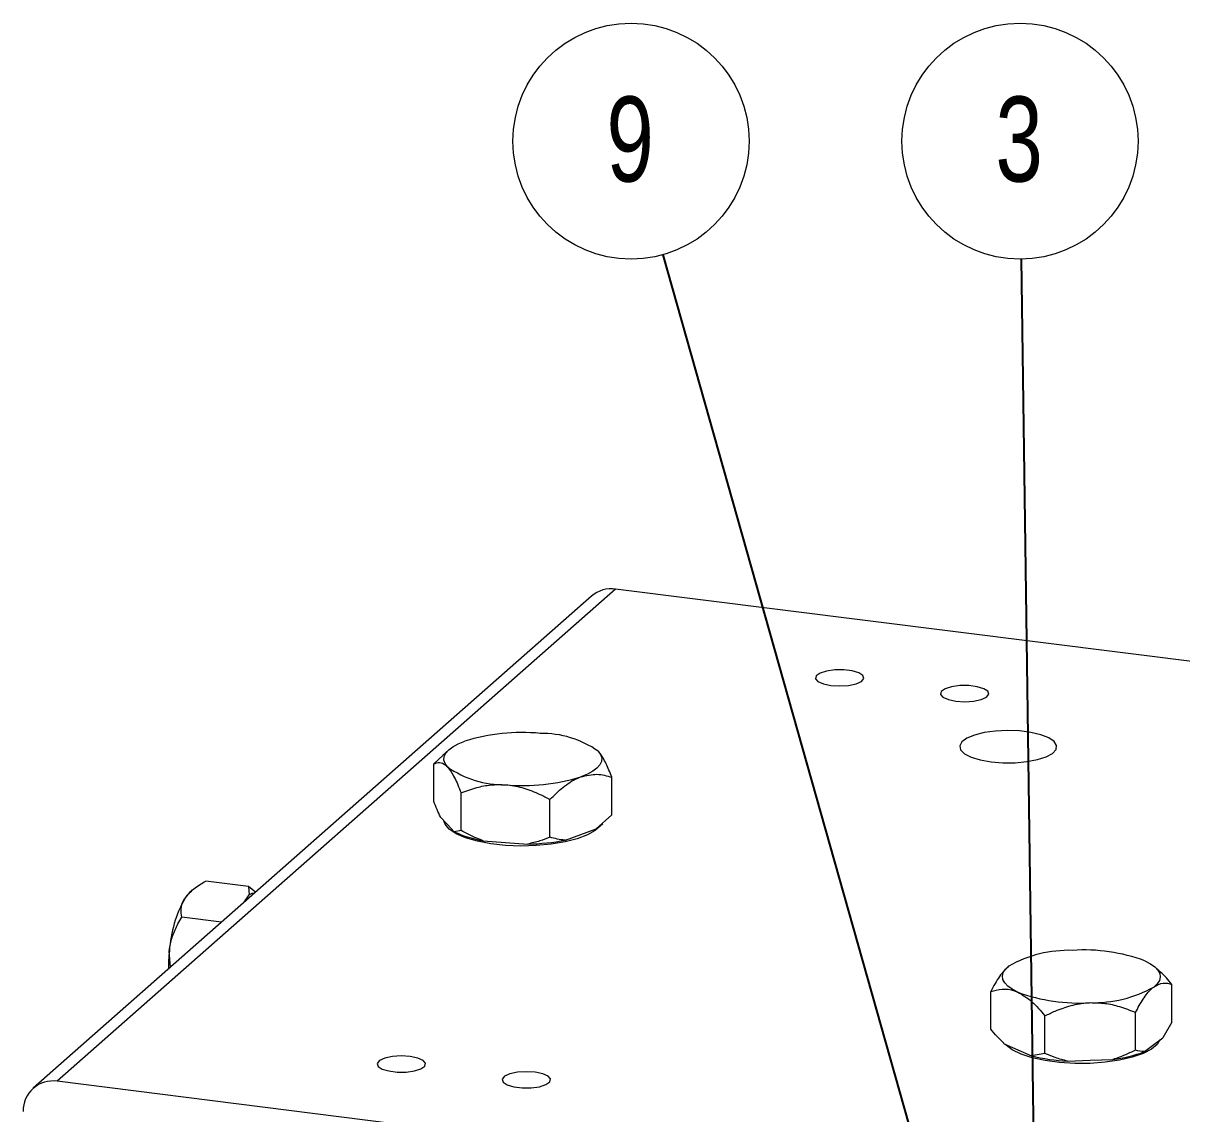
# Model space of a CAD drawing. Header units: millimetres. Extents: x 15 to 415, y 5 to 292.
# Drawn here: x 96.84 to 144.53, y 181.1 to 226.01 of the extents above; entities that cross this region are included whole.
import ezdxf

# ---------------------------------------------------------------- set-up
doc = ezdxf.new("R2010")
doc.units = ezdxf.units.MM
doc.styles.add('SLDTEXTSTYLE0', font='TXT', dxfattribs={"width": 0.75})
doc.dimstyles.new('SLDDIMSTYLE0', dxfattribs={"dimtxt": 0.18, "dimasz": 3.302, "dimexe": 0, "dimexo": 0.0625, "dimgap": 0, "dimtad": 0, "dimtih": 1, "dimtoh": 1, "dimdec": 0, "dimrnd": 1e-09, "dimzin": 0, "dimdsep": 46, "dimtxsty": 'Standard', "dimsah": 1, "dimcen": 0.09, "dimadec": 0, "dimazin": 0, "dimtfac": 3.302, "dimtdec": 0, "dimtofl": 0, "dimtmove": 0, "dimatfit": 3, "dimfxl": 1, "dimfrac": 2, "dimtolj": 1, "dimtzin": 0, "dimarcsym": 0})

# ---------------------------------------------------------------- blocks, each defined once
blk = doc.blocks.new('SW_NOTE_2')
at = {"color": 0, "linetype": 'Continuous', "lineweight": 0}
blk.add_circle((-1.323, 4.675), 4.859, dxfattribs=at)
at = {"color": 0, "linetype": 'Continuous', "lineweight": 0, "insert": (-1.358, 6.513), "char_height": 3.5, "attachment_point": 2, "style": 'SLDTEXTSTYLE0'}
blk.add_mtext('9', dxfattribs=at)
blk = doc.blocks.new('SW_NOTE_3')
at = {"color": 0, "linetype": 'Continuous', "lineweight": 0}
blk.add_circle((-0.067, 4.858), 4.859, dxfattribs=at)
at = {"color": 0, "linetype": 'Continuous', "lineweight": 0, "insert": (-0.102, 6.696), "char_height": 3.5, "attachment_point": 2, "style": 'SLDTEXTSTYLE0'}
blk.add_mtext('3', dxfattribs=at)

msp = doc.modelspace()

# ---------------------------------------------------------------- linework, layer by layer
at = {"color": 7, "linetype": 'Continuous', "lineweight": 15}
for p, q in [((121.221, 202.705), (98.24, 182.438)), ((165.185, 197.166), (121.221, 202.705)), ((120.229, 202.416), (97.248, 182.149)), ((114.361, 196.09), (114.113, 195.872)), ((114.124, 195.86), (113.74, 195.507)), ((113.74, 193.957), (113.74, 195.507)), ((121.063, 193.409), (121.063, 194.959)), ((114.859, 192.763), (114.859, 194.313)), ((118.52, 192.489), (118.52, 194.039)), ((114.02, 193.309), (114.299, 193.011)), ((121.063, 193.409), (120.427, 192.83)), ((114.299, 193.011), (114.579, 192.712)), ((114.859, 192.763), (114.579, 192.712)), ((119.792, 192.6), (120.427, 192.83)), ((120.565, 192.935), (120.691, 193.046)), ((115.775, 192.345), (116.69, 192.277)), ((116.69, 192.277), (117.604, 192.208)), ((119.157, 192.37), (119.792, 192.6)), ((103.768, 190.283), (103.698, 190.221)), ((106.113, 190.463), (104.358, 190.685)), ((106.113, 190.463), (106.138, 190.114)), ((106.401, 190.222), (106.113, 190.463)), ((105.935, 189.81), (106.138, 190.114)), ((105.004, 188.989), (103.364, 189.196)), ((102.896, 187.13), (102.852, 187.809)), ((143.556, 187.024), (143.429, 187.136)), ((136.66, 184.588), (136.66, 186.139)), ((144.118, 184.869), (144.118, 186.42)), ((138.89, 183.582), (138.89, 185.132)), ((142.619, 183.723), (142.619, 185.273)), ((144.118, 184.869), (143.743, 184.233)), ((143.368, 183.947), (143.743, 184.233)), ((137.218, 183.987), (137.775, 183.736)), ((137.775, 183.736), (138.332, 183.485)), ((142.994, 183.66), (143.368, 183.947)), ((138.89, 183.582), (138.332, 183.485)), ((139.823, 183.268), (140.754, 183.303)), ((140.754, 183.303), (141.686, 183.338)), ((142.204, 176.899), (98.24, 182.438))]:
    msp.add_line(p, q, dxfattribs=at)
at = {"color": 7, "linetype": 'Continuous', "lineweight": 15, "flags": 128}
for points in [[(130.085, 198.738), (130.447, 198.716), (130.807, 198.74), (131.118, 198.805), (131.337, 198.903), (131.435, 199.022), (131.398, 199.143), (131.232, 199.253), (130.958, 199.334), (130.614, 199.378), (130.247, 199.377), (129.905, 199.332), (129.636, 199.248), (129.475, 199.138), (129.444, 199.016), (129.547, 198.899), (129.771, 198.801), (130.085, 198.738)], [(135.23, 198.09), (135.592, 198.068), (135.952, 198.092), (136.263, 198.157), (136.482, 198.255), (136.58, 198.373), (136.543, 198.495), (136.376, 198.604), (136.103, 198.686), (135.759, 198.73), (135.391, 198.729), (135.05, 198.683), (134.78, 198.6), (134.619, 198.49), (134.588, 198.368), (134.692, 198.25), (134.916, 198.153), (135.23, 198.09)], [(136.673, 195.591), (137.161, 195.552), (137.662, 195.555), (138.146, 195.599), (138.581, 195.682), (138.941, 195.798), (139.203, 195.941), (139.351, 196.1), (139.374, 196.267), (139.273, 196.431), (139.052, 196.581), (138.727, 196.708), (138.316, 196.804), (137.847, 196.863), (137.349, 196.882), (136.853, 196.858), (136.39, 196.794), (135.989, 196.694), (135.675, 196.563), (135.469, 196.411), (135.383, 196.247), (135.422, 196.08), (135.584, 195.922), (135.86, 195.782), (136.23, 195.67), (136.673, 195.591)], [(114.299, 195.384), (114.199, 195.522), (114.154, 195.663), (114.165, 195.805), (114.23, 195.945), (114.35, 196.08), (114.523, 196.21), (114.744, 196.331), (115.011, 196.441)], [(120.504, 196.03), (120.604, 195.893), (120.649, 195.752), (120.638, 195.61), (120.573, 195.47), (120.452, 195.334), (120.28, 195.204), (120.059, 195.084), (119.792, 194.973)], [(120.499, 192.88), (120.373, 192.77), (120.059, 192.585), (119.643, 192.424), (119.14, 192.294), (118.571, 192.198), (117.957, 192.141), (117.322, 192.126), (116.69, 192.152), (116.085, 192.218), (115.53, 192.323), (115.048, 192.462), (114.656, 192.629), (114.369, 192.819), (114.199, 193.023), (114.154, 193.166)], [(120.565, 192.935), (120.513, 192.892), (120.427, 192.83)], [(103.698, 190.221), (103.613, 190.136), (103.499, 189.986)], [(106.136, 189.988), (106.084, 189.951), (105.969, 189.84)], [(137.775, 186.109), (137.545, 186.229), (137.364, 186.357), (137.235, 186.492), (137.159, 186.631), (137.139, 186.773), (137.175, 186.914), (137.266, 187.053), (137.409, 187.186)], [(143.003, 187.397), (143.233, 187.278), (143.414, 187.149), (143.543, 187.014), (143.618, 186.875), (143.638, 186.733), (143.603, 186.592), (143.512, 186.454), (143.368, 186.32)], [(143.621, 184.14), (143.512, 183.955), (143.277, 183.758), (142.931, 183.58), (142.487, 183.427), (141.962, 183.307), (141.377, 183.223), (140.754, 183.178)], [(140.754, 183.178), (140.117, 183.175), (139.491, 183.214), (138.898, 183.292), (138.364, 183.407), (137.907, 183.555), (137.545, 183.73), (137.293, 183.925), (137.251, 183.972)], [(112.761, 183.459), (112.399, 183.481), (112.038, 183.457), (111.728, 183.392), (111.509, 183.294), (111.411, 183.176), (111.448, 183.054), (111.614, 182.944), (111.888, 182.863), (112.232, 182.819), (112.599, 182.82), (112.941, 182.866), (113.21, 182.949), (113.371, 183.059), (113.402, 183.181), (113.299, 183.299), (113.075, 183.396), (112.761, 183.459)], [(117.906, 182.811), (117.544, 182.833), (117.183, 182.809), (116.872, 182.744), (116.653, 182.645), (116.556, 182.527), (116.593, 182.405), (116.759, 182.296), (117.033, 182.215), (117.376, 182.171), (117.744, 182.172), (118.086, 182.217), (118.355, 182.301), (118.516, 182.411), (118.547, 182.533), (118.444, 182.65), (118.22, 182.748), (117.906, 182.811)]]:
    msp.add_lwpolyline(points, dxfattribs=at)
at = {"color": 7, "linetype": 'Continuous', "lineweight": 15}
for centre, radius, start, end in [((121.043, 201.468), 1.25, 81.8416, 130.6613), ((117.375, 188.802), 7.997, 84.6994, 107.1904), ((118.171, 192.692), 4.073, 55.0521, 90.8077), ((116.632, 198.722), 4.073, 235.052, 270.8077), ((117.428, 202.613), 7.997, 264.6994, 287.1904), ((116.496, 196.824), 4.536, 245.0027, 260.8572), ((117.47, 201.034), 8.827, 270.873, 281.0167), ((108.041, 187.452), 5.2, 150.8461, 176.073), ((106.354, 189.799), 0.382, 89.78, 124.4645), ((109.743, 187.078), 6.929, 173.9445, 180.1645), ((139.892, 182.733), 5.098, 88.5225, 119.1436), ((140.505, 180.67), 7.176, 69.626, 93.8441), ((140.273, 192.837), 7.176, 249.626, 273.8441), ((140.886, 190.773), 5.098, 268.5225, 299.1435), ((140.995, 188.962), 5.666, 277.0053, 290.6608), ((140.213, 191.194), 7.935, 256.288, 267.1821), ((98.057, 181.231), 1.221, 81.3986, 181.4207)]:
    msp.add_arc(centre, radius, start, end, dxfattribs=at)
for points, knots in [([(121.063, 194.959), (120.986, 195.152), (120.831, 195.543), (120.637, 195.878), (120.527, 196.004), (120.504, 196.03)], [0, 0, 0, 0, 0.432384, 0.879551, 1, 1, 1, 1]), ([(113.74, 195.507), (113.816, 195.536), (113.972, 195.595), (114.165, 195.517), (114.276, 195.407), (114.299, 195.384)], [0, 0, 0, 0, 0.432384, 0.879551, 1, 1, 1, 1]), ([(114.299, 195.384), (114.398, 195.252), (114.593, 194.989), (114.771, 194.537), (114.859, 194.313)], [0, 0, 0, 0, 0.503998, 1, 1, 1, 1]), ([(119.792, 194.973), (120.015, 195.027), (120.459, 195.133), (120.863, 195.017), (121.063, 194.959)], [0, 0, 0, 0, 0.503997, 1, 1, 1, 1]), ([(114.859, 194.313), (115.073, 194.393), (115.467, 194.539), (116.085, 194.662), (116.486, 194.654), (116.69, 194.65)], [0, 0, 0, 0, 0.370246, 0.680909, 1, 1, 1, 1]), ([(116.69, 194.65), (116.72, 194.648), (116.973, 194.627), (117.456, 194.525), (118.036, 194.298), (118.382, 194.113), (118.52, 194.039)], [0, 0, 0, 0, 0.047105, 0.397299, 0.760114, 1, 1, 1, 1]), ([(118.52, 194.039), (118.695, 194.213), (119.049, 194.566), (119.488, 194.853), (119.739, 194.952), (119.792, 194.973)], [0, 0, 0, 0, 0.432383, 0.87955, 1, 1, 1, 1]), ([(114.02, 193.309), (114.016, 193.316), (113.919, 193.505), (113.828, 193.735), (113.74, 193.957)], [0, 0, 0, 0, 0.038997, 1, 1, 1, 1]), ([(115.775, 192.345), (115.686, 192.377), (115.371, 192.492), (115.073, 192.65), (114.859, 192.763)], [0, 0, 0, 0, 0.282256, 1, 1, 1, 1]), ([(118.52, 192.489), (118.383, 192.435), (118.086, 192.319), (117.772, 192.247), (117.604, 192.208)], [0, 0, 0, 0, 0.464966, 1, 1, 1, 1]), ([(119.157, 192.37), (119.148, 192.37), (118.928, 192.376), (118.72, 192.434), (118.52, 192.489)], [0, 0, 0, 0, 0.038997, 1, 1, 1, 1]), ([(103.499, 189.986), (103.607, 190.114), (103.823, 190.369), (104.181, 190.58), (104.358, 190.685)], [0, 0, 0, 0, 0.5039954, 1, 1, 1, 1]), ([(103.364, 189.196), (103.347, 189.309), (103.314, 189.538), (103.388, 189.807), (103.48, 189.955), (103.499, 189.986)], [0, 0, 0, 0, 0.432382, 0.879548, 1, 1, 1, 1]), ([(102.852, 187.809), (102.856, 187.837), (102.879, 188.043), (102.975, 188.426), (103.163, 188.855), (103.31, 189.104), (103.364, 189.196)], [0, 0, 0, 0, 0.057174, 0.413768, 0.78343, 1, 1, 1, 1]), ([(137.409, 187.186), (137.278, 187.058), (137.016, 186.803), (136.778, 186.359), (136.66, 186.139)], [0, 0, 0, 0, 0.503997, 1, 1, 1, 1]), ([(144.118, 186.42), (143.967, 186.61), (143.784, 186.841), (143.583, 186.989), (143.548, 187.015)], [0, 0, 0, 0, 0.824239, 1, 1, 1, 1]), ([(143.368, 186.32), (143.5, 186.394), (143.762, 186.54), (144, 186.459), (144.118, 186.42)], [0, 0, 0, 0, 0.503997, 1, 1, 1, 1]), ([(136.66, 186.139), (136.813, 186.18), (137.123, 186.266), (137.508, 186.22), (137.728, 186.129), (137.775, 186.109)], [0, 0, 0, 0, 0.432383, 0.879551, 1, 1, 1, 1]), ([(137.775, 186.109), (137.971, 185.994), (138.36, 185.764), (138.714, 185.342), (138.89, 185.132)], [0, 0, 0, 0, 0.503998, 1, 1, 1, 1]), ([(142.619, 185.273), (142.721, 185.462), (142.93, 185.847), (143.189, 186.173), (143.337, 186.295), (143.368, 186.32)], [0, 0, 0, 0, 0.432384, 0.879551, 1, 1, 1, 1]), ([(138.89, 185.132), (139.03, 185.201), (139.377, 185.37), (139.966, 185.577), (140.458, 185.663), (140.724, 185.675), (140.754, 185.677)], [0, 0, 0, 0, 0.239889, 0.591093, 0.952895, 1, 1, 1, 1]), ([(140.754, 185.677), (140.955, 185.674), (141.364, 185.667), (141.994, 185.523), (142.4, 185.36), (142.619, 185.273)], [0, 0, 0, 0, 0.310092, 0.629757, 1, 1, 1, 1]), ([(137.218, 183.987), (137.21, 183.994), (137.018, 184.166), (136.835, 184.382), (136.66, 184.588)], [0, 0, 0, 0, 0.038997, 1, 1, 1, 1]), ([(142.619, 183.723), (142.401, 183.617), (142.097, 183.47), (141.776, 183.367), (141.686, 183.338)], [0, 0, 0, 0, 0.717744, 1, 1, 1, 1]), ([(142.994, 183.66), (142.989, 183.66), (142.859, 183.646), (142.737, 183.685), (142.619, 183.723)], [0, 0, 0, 0, 0.038994, 1, 1, 1, 1]), ([(139.823, 183.268), (139.652, 183.313), (139.332, 183.396), (139.03, 183.523), (138.89, 183.582)], [0, 0, 0, 0, 0.535034, 1, 1, 1, 1])]:
    msp.add_open_spline(points, degree=3, knots=knots, dxfattribs=at)

# ---------------------------------------------------------------- block references
at = {"color": 7, "linetype": 'Continuous', "lineweight": 0}
for name, p in [('SW_NOTE_2', (123.178, 216.472)), ('SW_NOTE_3', (137.932, 216.289))]:
    msp.add_blockref(name, p, dxfattribs=at)

# ---------------------------------------------------------------- leaders
for points in [[(135.568, 172.676), (123.178, 216.472)], [(138.636, 165.343), (137.932, 216.289)]]:
    msp.add_leader(points, dimstyle='SLDDIMSTYLE0', dxfattribs=at)

doc.saveas('drawing.dxf')
